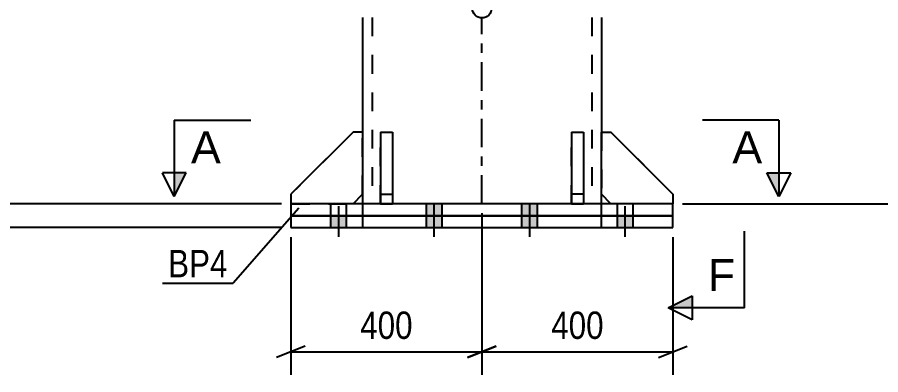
# Model space of a CAD drawing. Header units: millimetres. Extents: x 0 to 841, y 0 to 594.
# Drawn here: x 336 to 426.4, y 268.1 to 305.5 of the extents above; entities that cross this region are included whole.
import ezdxf

# ---------------------------------------------------------------- set-up
doc = ezdxf.new("R2010")
doc.units = ezdxf.units.MM
doc.linetypes.add('DXK_LINE_DOT2', pattern=[3.9198, 1.9599, -1.9599])
doc.linetypes.add('DXK_LINE_DOT3', pattern=[5.9187, 2.979, -0.9799, 0.9799, -0.9799])
doc.styles.add('Arial', font='ARIAL.TTF', dxfattribs={"height": 0.2})
doc.styles.add('Arial Narrow', font='ARIALN.TTF', dxfattribs={"height": 0.2})

# ---------------------------------------------------------------- blocks, each defined once
blk = doc.blocks.new('Part-247104153-5211 - 5063')
at = {"color": 2, "linetype": 'Continuous'}
for p, q in [((404.653, 285.987), (364.653, 285.987)), ((364.653, 285.987), (364.653, 284.737)), ((372.153, 285.987), (372.153, 284.737)), ((397.153, 284.737), (397.153, 285.987)), ((404.653, 284.737), (404.653, 285.987)), ((364.653, 284.737), (372.153, 284.737)), ((372.153, 284.737), (404.653, 284.737))]:
    blk.add_line(p, q, dxfattribs=at)
blk = doc.blocks.new('Bolt-247104153-5096 - 5063')
at = {"linetype": 'Continuous'}
for points in [[(380.478, 285.987), (378.828, 285.987), (378.828, 284.737), (380.478, 284.737)], [(390.478, 285.987), (388.828, 285.987), (388.828, 284.737), (390.478, 284.737)]]:
    blk.add_hatch(color=1, dxfattribs=at).paths.add_polyline_path(points)
at = {"color": 1, "linetype": 'DXK_LINE_DOT2'}
for p, q in [((368.828, 284.737), (368.828, 285.987)), ((368.828, 284.737), (368.828, 285.987)), ((369.653, 283.787), (369.653, 285.987)), ((369.653, 283.787), (369.653, 285.987)), ((370.478, 284.737), (370.478, 285.987)), ((370.478, 284.737), (370.478, 285.987)), ((378.828, 284.737), (378.828, 285.987)), ((379.653, 283.787), (379.653, 285.987)), ((380.478, 284.737), (380.478, 285.987)), ((388.828, 284.737), (388.828, 285.987)), ((389.653, 283.787), (389.653, 285.987)), ((390.478, 284.737), (390.478, 285.987)), ((398.828, 284.737), (398.828, 285.987)), ((398.828, 284.737), (398.828, 285.987)), ((399.653, 283.787), (399.653, 285.987)), ((399.653, 283.787), (399.653, 285.987)), ((400.478, 284.737), (400.478, 285.987)), ((400.478, 284.737), (400.478, 285.987))]:
    blk.add_line(p, q, dxfattribs=at)
at = {"color": 1, "linetype": 'Continuous'}
for p, q in [((378.828, 284.737), (378.828, 285.987)), ((379.653, 283.787), (379.653, 285.987)), ((380.478, 284.737), (380.478, 285.987)), ((388.828, 284.737), (388.828, 285.987)), ((389.653, 283.787), (389.653, 285.987)), ((390.478, 284.737), (390.478, 285.987))]:
    blk.add_line(p, q, dxfattribs=at)
blk = doc.blocks.new('Part-247104153-5113 - 5063')
at = {"color": 2, "linetype": 'Continuous'}
for p, q in [((372.153, 305.487), (372.153, 293.487)), ((397.153, 305.487), (397.153, 293.487)), ((372.153, 286.987), (372.153, 285.987)), ((397.153, 285.987), (397.153, 286.987))]:
    blk.add_line(p, q, dxfattribs=at)
at = {"color": 7, "linetype": 'DXK_LINE_DOT2'}
for p, q in [((373.153, 305.487), (373.153, 285.987)), ((396.153, 305.487), (396.153, 285.987)), ((372.153, 293.487), (372.153, 286.987)), ((397.153, 293.487), (397.153, 286.987)), ((397.153, 285.987), (372.153, 285.987))]:
    blk.add_line(p, q, dxfattribs=at)
at = {"color": 7, "linetype": 'DXK_LINE_DOT3'}
blk.add_line((384.653, 285.987), (384.653, 305.487), dxfattribs=at)
at = {"color": 2, "linetype": 'Continuous'}
blk.add_circle((384.653, 306.44), 1, dxfattribs=at)
blk = doc.blocks.new('Part-247104153-23994 - 5063')
at = {"color": 7, "linetype": 'DXK_LINE_DOT2'}
for p, q in [((397.153, 286.987), (397.153, 293.487)), ((397.153, 293.487), (398.153, 293.487)), ((398.153, 293.487), (404.653, 286.987)), ((398.153, 285.987), (397.153, 286.987)), ((404.653, 286.987), (404.653, 285.987)), ((404.653, 285.987), (398.153, 285.987))]:
    blk.add_line(p, q, dxfattribs=at)
blk = doc.blocks.new('Bolt-247104153-37343 - 5063')
at = {"linetype": 'Continuous'}
for points in [[(370.478, 284.737), (368.828, 284.737), (368.828, 283.487), (370.478, 283.487)], [(370.478, 284.737), (368.828, 284.737), (368.828, 283.487), (370.478, 283.487)], [(380.478, 284.737), (378.828, 284.737), (378.828, 283.487), (380.478, 283.487)], [(380.478, 284.737), (378.828, 284.737), (378.828, 283.487), (380.478, 283.487)], [(390.478, 284.737), (388.828, 284.737), (388.828, 283.487), (390.478, 283.487)], [(390.478, 284.737), (388.828, 284.737), (388.828, 283.487), (390.478, 283.487)], [(400.478, 284.737), (398.828, 284.737), (398.828, 283.487), (400.478, 283.487)], [(400.478, 284.737), (398.828, 284.737), (398.828, 283.487), (400.478, 283.487)]]:
    blk.add_hatch(color=1, dxfattribs=at).paths.add_polyline_path(points)
at = {"color": 1, "linetype": 'Continuous'}
for p, q in [((368.828, 283.487), (368.828, 284.737)), ((368.828, 283.487), (368.828, 284.737)), ((369.653, 282.537), (369.653, 284.737)), ((369.653, 282.537), (369.653, 284.737)), ((370.478, 283.487), (370.478, 284.737)), ((370.478, 283.487), (370.478, 284.737)), ((378.828, 283.487), (378.828, 284.737)), ((378.828, 283.487), (378.828, 284.737)), ((379.653, 282.537), (379.653, 284.737)), ((379.653, 282.537), (379.653, 284.737)), ((380.478, 283.487), (380.478, 284.737)), ((380.478, 283.487), (380.478, 284.737)), ((388.828, 283.487), (388.828, 284.737)), ((388.828, 283.487), (388.828, 284.737)), ((389.653, 282.537), (389.653, 284.737)), ((389.653, 282.537), (389.653, 284.737)), ((390.478, 283.487), (390.478, 284.737)), ((390.478, 283.487), (390.478, 284.737)), ((398.828, 283.487), (398.828, 284.737)), ((398.828, 283.487), (398.828, 284.737)), ((399.653, 282.537), (399.653, 284.737)), ((399.653, 282.537), (399.653, 284.737)), ((400.478, 283.487), (400.478, 284.737)), ((400.478, 283.487), (400.478, 284.737))]:
    blk.add_line(p, q, dxfattribs=at)
blk = doc.blocks.new('Part-247104153-23989 - 5063')
at = {"color": 7, "linetype": 'DXK_LINE_DOT2'}
for p, q in [((374.028, 285.987), (374.028, 293.487)), ((374.028, 293.487), (375.278, 293.487)), ((375.278, 293.487), (375.278, 285.987)), ((374.028, 286.987), (375.278, 286.987)), ((375.278, 285.987), (374.028, 285.987))]:
    blk.add_line(p, q, dxfattribs=at)
blk = doc.blocks.new('Part-247104153-23990 - 5063')
at = {"color": 7, "linetype": 'DXK_LINE_DOT2'}
for p, q in [((394.028, 285.987), (394.028, 293.487)), ((394.028, 293.487), (395.278, 293.487)), ((395.278, 293.487), (395.278, 285.987)), ((395.278, 286.987), (394.028, 286.987)), ((395.278, 285.987), (394.028, 285.987))]:
    blk.add_line(p, q, dxfattribs=at)
blk = doc.blocks.new('Part-247104153-23991 - 5063')
at = {"color": 2, "linetype": 'Continuous'}
for p, q in [((374.028, 293.487), (374.028, 285.987)), ((374.028, 293.487), (375.278, 293.487)), ((375.278, 293.487), (375.278, 285.987)), ((374.028, 286.987), (375.278, 286.987)), ((374.028, 285.987), (375.278, 285.987))]:
    blk.add_line(p, q, dxfattribs=at)
blk = doc.blocks.new('Part-247104153-23992 - 5063')
at = {"color": 2, "linetype": 'Continuous'}
for p, q in [((394.028, 293.487), (394.028, 285.987)), ((394.028, 293.487), (395.278, 293.487)), ((395.278, 293.487), (395.278, 285.987)), ((395.278, 286.987), (394.028, 286.987)), ((394.028, 285.987), (395.278, 285.987))]:
    blk.add_line(p, q, dxfattribs=at)
blk = doc.blocks.new('Part-247104153-23993 - 5063')
at = {"color": 2, "linetype": 'Continuous'}
for p, q in [((397.153, 286.987), (397.153, 293.487)), ((397.153, 293.487), (398.153, 293.487)), ((404.653, 286.987), (398.153, 293.487)), ((398.153, 285.987), (397.153, 286.987)), ((404.653, 286.987), (404.653, 285.987))]:
    blk.add_line(p, q, dxfattribs=at)
at = {"color": 7, "linetype": 'DXK_LINE_DOT2'}
blk.add_line((404.653, 285.987), (398.153, 285.987), dxfattribs=at)
blk = doc.blocks.new('Part-247104153-23995 - 5063')
at = {"color": 2, "linetype": 'Continuous'}
for p, q in [((371.153, 293.487), (364.653, 286.987)), ((372.153, 293.487), (371.153, 293.487)), ((372.153, 293.487), (372.153, 286.987)), ((364.653, 286.987), (364.653, 285.987)), ((371.153, 285.987), (372.153, 286.987))]:
    blk.add_line(p, q, dxfattribs=at)
at = {"color": 7, "linetype": 'DXK_LINE_DOT2'}
blk.add_line((364.653, 285.987), (371.153, 285.987), dxfattribs=at)
blk = doc.blocks.new('Part-247104153-23996 - 5063')
at = {"color": 7, "linetype": 'DXK_LINE_DOT2'}
for p, q in [((371.153, 293.487), (364.653, 286.987)), ((372.153, 293.487), (371.153, 293.487)), ((372.153, 286.987), (372.153, 293.487)), ((364.653, 286.987), (364.653, 285.987)), ((371.153, 285.987), (372.153, 286.987)), ((364.653, 285.987), (371.153, 285.987))]:
    blk.add_line(p, q, dxfattribs=at)
blk = doc.blocks.new('Part-247104153-37342 - 5063')
at = {"color": 2, "linetype": 'Continuous'}
for p, q in [((404.653, 284.737), (364.653, 284.737)), ((364.653, 284.737), (364.653, 283.487)), ((372.153, 284.737), (372.153, 283.487)), ((397.153, 283.487), (397.153, 284.737)), ((404.653, 283.487), (404.653, 284.737)), ((364.653, 283.487), (372.153, 283.487)), ((372.153, 283.487), (404.653, 283.487))]:
    blk.add_line(p, q, dxfattribs=at)
blk = doc.blocks.new('StraightDimension-247104153-44771 - 5063')
at = {"color": 7, "linetype": 'Continuous'}
for p, q in [((384.653, 284.987), (384.653, 268.087)), ((364.653, 282.487), (364.653, 268.087)), ((366.153, 271.087), (363.153, 269.887)), ((364.653, 270.487), (384.653, 270.487)), ((383.153, 269.887), (386.153, 271.087))]:
    blk.add_line(p, q, dxfattribs=at)
at = {"color": 0}
blk.add_wipeout([(377.995, 271.237), (377.995, 275.437), (371.311, 275.437), (371.311, 271.237)], dxfattribs=at)
at = {"color": 3, "style": 'Arial Narrow'}
blk.add_text('400', height=2.8633, dxfattribs=at).set_placement((371.911, 271.837))
blk = doc.blocks.new('StraightDimension-247104153-5318 - 5063')
at = {"color": 7, "linetype": 'Continuous'}
blk.add_line((363.653, 283.487), (276.395, 283.487), dxfattribs=at)
blk = doc.blocks.new('StraightDimension-247104153-33732 - 5063')
at = {"color": 7, "linetype": 'Continuous'}
for p, q in [((464.737, 322.987), (463.537, 325.987)), ((421.903, 324.487), (472.749, 324.487)), ((464.137, 285.987), (464.137, 324.487)), ((463.537, 287.487), (464.737, 284.487)), ((405.653, 285.987), (467.265, 285.987))]:
    blk.add_line(p, q, dxfattribs=at)
at = {"color": 0}
blk.add_wipeout([(463.386, 309.493), (459.186, 309.493), (459.187, 300.981), (463.387, 300.981)], dxfattribs=at)
at = {"color": 3, "style": 'Arial Narrow'}
blk.add_text('4724', height=2.8633, rotation=90.00021, dxfattribs=at).set_placement((462.787, 301.581))
at = {"color": 0, "linetype": 'Continuous'}
for points in [[(473.349, 325.087), (473.349, 329.287), (464.837, 329.287), (464.837, 325.087)], [(467.865, 286.587), (467.865, 290.787), (464.837, 290.787), (464.837, 286.587)]]:
    blk.add_wipeout(points, dxfattribs=at)
at = {"color": 3, "linetype": 'Continuous', "style": 'Arial Narrow'}
for s, height, p in [('4724', 2.8633, (465.437, 325.687)), ('0', 2.863, (465.437, 287.187))]:
    blk.add_text(s, height=height, dxfattribs=at).set_placement(p)
blk = doc.blocks.new('StraightDimension-247104153-33781 - 5063')
at = {"color": 7, "linetype": 'Continuous'}
for p, q in [((295.477, 322.987), (294.277, 325.987)), ((347.403, 324.487), (286.265, 324.487)), ((294.877, 285.987), (294.877, 324.487)), ((294.277, 287.487), (295.477, 284.487)), ((363.653, 285.987), (291.749, 285.987))]:
    blk.add_line(p, q, dxfattribs=at)
at = {"color": 0}
blk.add_wipeout([(294.127, 309.493), (289.927, 309.493), (289.927, 300.981), (294.127, 300.981)], dxfattribs=at)
at = {"color": 3, "style": 'Arial Narrow'}
blk.add_text('4724', height=2.8633, rotation=90.00021, dxfattribs=at).set_placement((293.527, 301.581))
at = {"color": 0, "linetype": 'Continuous'}
for points in [[(294.177, 325.087), (294.177, 329.287), (285.665, 329.287), (285.665, 325.087)], [(294.177, 286.587), (294.177, 290.787), (291.149, 290.787), (291.149, 286.587)]]:
    blk.add_wipeout(points, dxfattribs=at)
at = {"color": 3, "linetype": 'Continuous', "style": 'Arial Narrow'}
for s, height, p in [('4724', 2.8633, (286.265, 325.687)), ('0', 2.863, (291.749, 287.187))]:
    blk.add_text(s, height=height, dxfattribs=at).set_placement(p)
blk = doc.blocks.new('StraightDimension-247104153-44770 - 5063')
at = {"color": 7, "linetype": 'Continuous'}
for p, q in [((384.653, 284.987), (384.653, 268.087)), ((404.653, 282.487), (404.653, 268.087)), ((386.153, 271.087), (383.153, 269.887)), ((384.653, 270.487), (404.653, 270.487)), ((403.153, 269.887), (406.153, 271.087))]:
    blk.add_line(p, q, dxfattribs=at)
at = {"color": 0}
blk.add_wipeout([(397.995, 271.237), (397.995, 275.437), (391.311, 275.437), (391.311, 271.237)], dxfattribs=at)
at = {"color": 3, "style": 'Arial Narrow'}
blk.add_text('400', height=2.8633, dxfattribs=at).set_placement((391.911, 271.837))
blk = doc.blocks.new('SectionMark-247104153-5523 - 5063')
at = {"linetype": 'Continuous'}
for points in [[(352.441, 289.235), (353.691, 289.235), (352.441, 286.735)], [(414.482, 289.235), (415.732, 289.235), (415.732, 286.735)]]:
    blk.add_hatch(color=6, dxfattribs=at).paths.add_polyline_path(points)
at = {"color": 6, "linetype": 'Continuous'}
for p, q in [((352.441, 294.735), (360.441, 294.735)), ((352.441, 294.735), (352.441, 286.735)), ((415.732, 294.735), (407.732, 294.735)), ((415.732, 294.735), (415.732, 286.735)), ((352.441, 286.735), (351.191, 289.235)), ((353.691, 289.235), (351.191, 289.235)), ((352.441, 286.735), (353.691, 289.235)), ((414.482, 289.235), (416.982, 289.235)), ((415.732, 286.735), (414.482, 289.235)), ((416.982, 289.235), (415.732, 286.735))]:
    blk.add_line(p, q, dxfattribs=at)
at = {"color": 0, "linetype": 'Continuous'}
for points in [[(357.302, 290.235), (357.302, 293.735), (354.191, 293.735), (354.191, 290.235)], [(413.982, 290.235), (413.982, 293.735), (410.871, 293.735), (410.871, 290.235)]]:
    blk.add_wipeout(points, dxfattribs=at)
at = {"color": 3, "linetype": 'Continuous', "style": 'Arial'}
for p in [(354.191, 290.235), (410.871, 290.235)]:
    blk.add_text('A', height=3.343, dxfattribs=at).set_placement(p)
blk = doc.blocks.new('Mark-247104153-5207 - 5063')
at = {"color": 30, "linetype": 'Continuous'}
for p in [(365.478, 285.531), (351.2, 277.688)]:
    blk.add_line(p, (358.611, 277.688), dxfattribs=at)
at = {"color": 0}
blk.add_wipeout([(358.011, 278.288), (358.011, 281.288), (351.8, 281.288), (351.8, 278.288)], dxfattribs=at)
blk.add_wipeout([(358.011, 278.288), (358.011, 281.288), (351.8, 281.288), (351.8, 278.288)], dxfattribs=at)
at = {"color": 3, "style": 'Arial Narrow'}
blk.add_text('BP4', height=2.8633, dxfattribs=at).set_placement((351.8, 278.288))
blk = doc.blocks.new('SectionMark-247104153-18858 - 5063')
at = {"linetype": 'Continuous'}
blk.add_hatch(color=6, dxfattribs=at).paths.add_polyline_path([(406.653, 276.352), (406.653, 275.102), (404.153, 275.102)])
at = {"color": 6, "linetype": 'Continuous'}
for p, q in [((412.153, 275.102), (412.153, 283.102)), ((404.153, 275.102), (406.653, 276.352)), ((406.653, 276.352), (406.653, 273.852)), ((412.153, 275.102), (404.153, 275.102)), ((406.653, 273.852), (404.153, 275.102))]:
    blk.add_line(p, q, dxfattribs=at)
at = {"color": 0, "linetype": 'Continuous'}
blk.add_wipeout([(411.153, 276.852), (411.153, 280.352), (408.303, 280.352), (408.303, 276.852)], dxfattribs=at)
at = {"color": 3, "linetype": 'Continuous', "style": 'Arial'}
blk.add_text('F', height=3.343, dxfattribs=at).set_placement((408.303, 276.852))

msp = doc.modelspace()

# ---------------------------------------------------------------- block references
for name in ['Part-247104153-5113 - 5063', 'StraightDimension-247104153-33732 - 5063', 'Part-247104153-23995 - 5063', 'Part-247104153-23996 - 5063', 'Part-247104153-23989 - 5063', 'Part-247104153-23991 - 5063', 'Part-247104153-23990 - 5063', 'Part-247104153-23992 - 5063', 'Part-247104153-23994 - 5063', 'Part-247104153-23993 - 5063', 'Part-247104153-5211 - 5063', 'Bolt-247104153-5096 - 5063', 'Part-247104153-37342 - 5063', 'Bolt-247104153-37343 - 5063']:
    msp.add_blockref(name, (0, 0))

# ---------------------------------------------------------------- next in the draw order: block references
msp.add_blockref('StraightDimension-247104153-44771 - 5063', (0, 0))

# ---------------------------------------------------------------- next in the draw order: block references
for name in ['StraightDimension-247104153-5318 - 5063', 'StraightDimension-247104153-44770 - 5063']:
    msp.add_blockref(name, (0, 0))

# ---------------------------------------------------------------- next in the draw order: block references
msp.add_blockref('StraightDimension-247104153-33781 - 5063', (0, 0))

# ---------------------------------------------------------------- next in the draw order: block references
for name in ['SectionMark-247104153-5523 - 5063', 'Mark-247104153-5207 - 5063']:
    msp.add_blockref(name, (0, 0))

# ---------------------------------------------------------------- next in the draw order: block references
msp.add_blockref('SectionMark-247104153-18858 - 5063', (0, 0))

doc.saveas('drawing.dxf')
